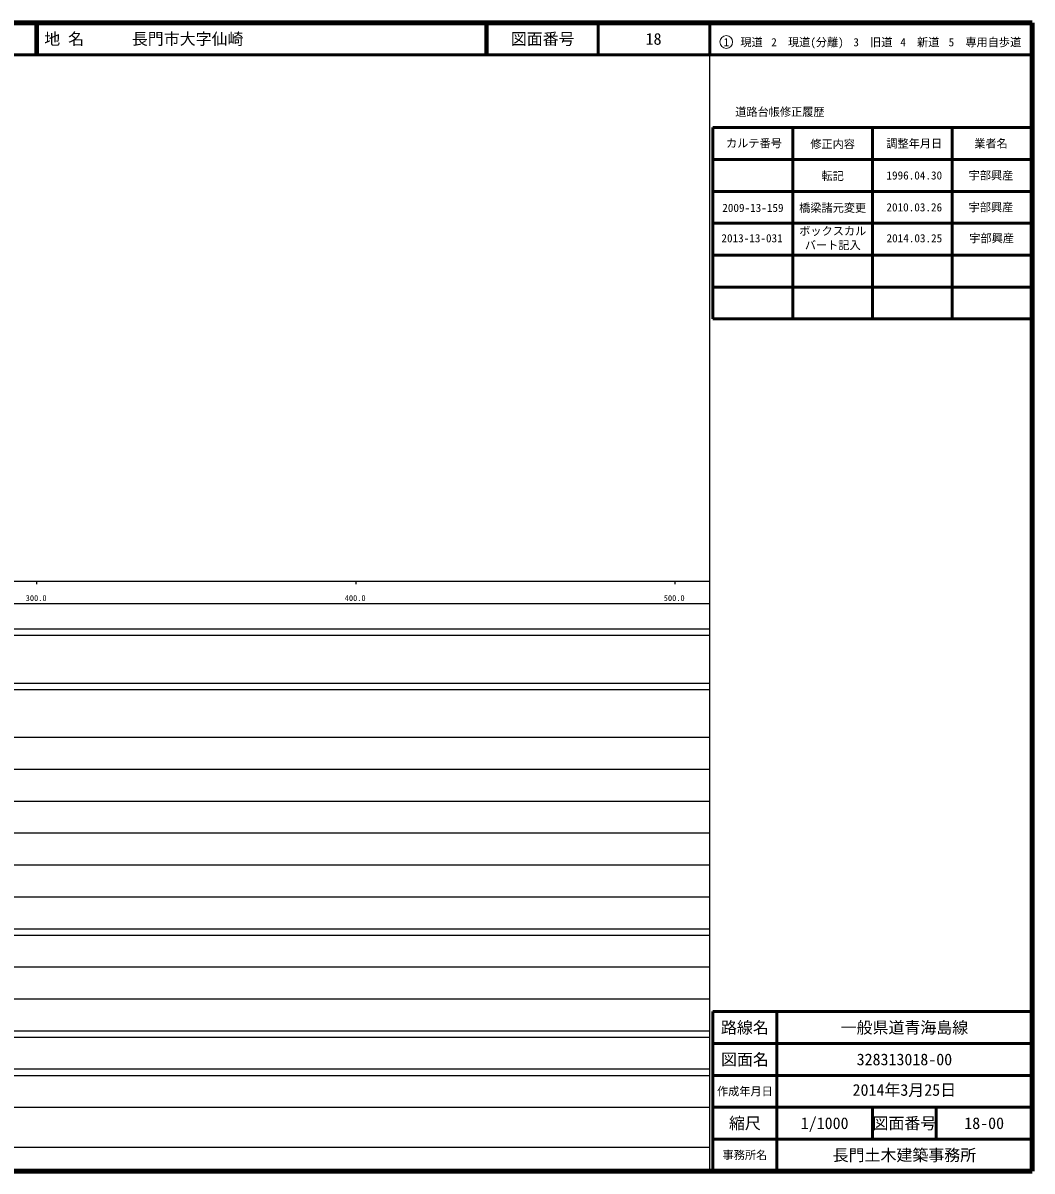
# Model space of a CAD drawing. Units: millimetres on the paper, enlarged 1000 times. Extents: x 40000 to 680000, y 20000 to 380000.
# Drawn here: x 363711 to 680000, y 20000 to 380000 of the extents above; entities that cross this region are included whole.
import ezdxf
from ezdxf.enums import TextEntityAlignment as Align

# ---------------------------------------------------------------- set-up
doc = ezdxf.new("R2010")
doc.units = ezdxf.units.MM
doc.header["$LTSCALE"] = 1000
for name, color, linetype, lineweight in [('M-TTL', 2, 'Continuous', 140), ('M-TTL-BAND', 7, 'Continuous', 25), ('M-TTL-FRAM', 2, 'Continuous', 50), ('M-TTL-LINE', 7, 'Continuous', 50), ('M-TTL-TXT', 7, 'Continuous', 13)]:
    doc.layers.add(name, color=color, linetype=linetype, lineweight=lineweight)
doc.styles.add('ＭＳ ゴシック', font='')
doc.styles.get('ＭＳ ゴシック').set_extended_font_data('MS Gothic')

msp = doc.modelspace()

# ---------------------------------------------------------------- linework, layer by layer
at = {"layer": 'M-TTL'}
for p, q in [((680000, 380000), (40000, 380000)), ((680000, 20000), (680000, 380000)), ((40000, 20000), (680000, 20000))]:
    msp.add_line(p, q, dxfattribs=at)
at = {"layer": 'M-TTL-BAND'}
for p, q in [((579000, 20000), (579000, 370000)), ((40000, 205000), (579000, 205000)), ((368000, 205000), (368000, 204000)), ((468000, 205000), (468000, 204000)), ((568000, 205000), (568000, 204000)), ((68000, 198000), (579000, 198000)), ((40000, 190000), (579000, 190000)), ((40000, 188000), (579000, 188000)), ((40000, 173000), (579000, 173000)), ((40000, 171000), (579000, 171000)), ((40000, 156000), (579000, 156000)), ((46000, 146000), (579000, 146000)), ((52000, 136000), (579000, 136000)), ((46000, 126000), (579000, 126000)), ((52000, 116000), (579000, 116000)), ((46000, 106000), (579000, 106000)), ((40000, 96000), (579000, 96000)), ((40000, 94000), (579000, 94000)), ((49000, 84000), (579000, 84000)), ((40000, 74000), (579000, 74000)), ((40000, 64000), (579000, 64000)), ((40000, 62000), (579000, 62000)), ((40000, 52000), (579000, 52000)), ((40000, 50000), (579000, 50000)), ((40000, 40000), (579000, 40000)), ((68000, 27500), (579000, 27500))]:
    msp.add_line(p, q, dxfattribs=at)
at = {"layer": 'M-TTL-FRAM'}
for p, q in [((580000, 347197), (580000, 287197)), ((580000, 347197), (680000, 347197)), ((580000, 287197), (680000, 287197)), ((680000, 70000), (580000, 70000)), ((580000, 70000), (580000, 20000))]:
    msp.add_line(p, q, dxfattribs=at)
at = {"layer": 'M-TTL-LINE'}
for p, q in [((367750, 380000), (367750, 370000)), ((368250, 380000), (368250, 370000)), ((508747, 380000), (508747, 370000)), ((509247, 380000), (509247, 370000)), ((543997, 380000), (543997, 370000)), ((579000, 380000), (579000, 370000)), ((40000, 370000), (680000, 370000)), ((605000, 347197), (605000, 287197)), ((630000, 347197), (630000, 287197)), ((655000, 347197), (655000, 287197)), ((580000, 337197), (680000, 337197)), ((580000, 327197), (680000, 327197)), ((580000, 317197), (680000, 317197)), ((580000, 307197), (680000, 307197)), ((580000, 297197), (680000, 297197)), ((600000, 70000), (600000, 20000)), ((680000, 60000), (580000, 60000)), ((680000, 50000), (580000, 50000)), ((680000, 40000), (580000, 40000)), ((630000, 40000), (630000, 30000)), ((650000, 40000), (650000, 30000)), ((680000, 30000), (580000, 30000))]:
    msp.add_line(p, q, dxfattribs=at)
at = {"layer": 'M-TTL-TXT'}
msp.add_circle((584147, 374034), 2000, dxfattribs=at)

# ---------------------------------------------------------------- texts
at = {"layer": 'M-TTL-BAND', "style": 'ＭＳ ゴシック'}
for s, p in [('300.0', (367844, 198195)), ('400.0', (467844, 198195)), ('500.0', (567844, 198195))]:
    msp.add_text(s, height=1833, dxfattribs=at).set_placement(p, align=Align.BOTTOM_CENTER)
at = {"layer": 'M-TTL-TXT', "style": 'ＭＳ ゴシック'}
msp.add_text('地 名      長門市大字仙崎', height=3666, dxfattribs=at).set_placement((370380, 375000), align=Align.MIDDLE_LEFT)
for s, height, p in [('図面番号', 3666, (526622, 375000)), ('18', 3666, (561372, 375000)), ('1\u3000現道', 2566, (589448, 373958)), ('2\u3000現道(分離)', 2566, (609619, 373958)), ('3\u3000旧道', 2566, (630121, 373958)), ('4\u3000新道', 2566, (644824, 373958)), ('5\u3000専用自歩道', 2566, (665228, 373958)), ('道路台帳修正履歴', 2566, (600968, 352113)), ('カルテ番号', 2566, (592839, 342277)), ('修正内容', 2566, (617509, 342023)), ('調整年月日', 2566, (643089, 342197)), ('業者名', 2566, (667134, 342197)), ('転記', 2566, (617509, 332023)), ('1996.04.30', 2566, (643089, 332197)), ('宇部興産', 2566, (667134, 332197)), ('2009-13-159', 2566, (592509, 322023)), ('橋梁諸元変更', 2566, (617509, 322023)), ('2010.03.26', 2566, (643089, 322197)), ('宇部興産', 2566, (667134, 322197)), ('路線名', 3666, (590000, 65000)), ('一般県道青海島線', 3666, (640000, 65000)), ('図面名', 3666, (590000, 55000)), ('328313018-00', 3666, (640000, 55000)), ('作成年月日', 2566, (590000, 45000)), ('縮尺', 3666, (590000, 35000)), ('1/1000', 3666, (615000, 35000)), ('図面番号', 3666, (640000, 35000)), ('18-00', 3666, (665000, 35000)), ('事務所名', 2566, (590000, 25000)), ('長門土木建築事務所', 3666, (640000, 25000))]:
    msp.add_text(s, height=height, dxfattribs=at).set_placement(p, align=Align.MIDDLE_CENTER)
for s, height, p in [('2013-13-031', 2566, (582640, 310442)), ('2014.03.25', 2566, (634390, 310442)), ('宇部興産', 2566, (660346, 310442)), ('2014年3月25日', 3666, (623750, 42500))]:
    msp.add_text(s, height=height, dxfattribs=at).set_placement(p, align=Align.BOTTOM_LEFT)
for s, p in [('ボックスカル', (617533, 312688)), ('バート記入', (617533, 308255))]:
    msp.add_text(s, height=2566, dxfattribs=at).set_placement(p, align=Align.BOTTOM_CENTER)

doc.saveas('drawing.dxf')
